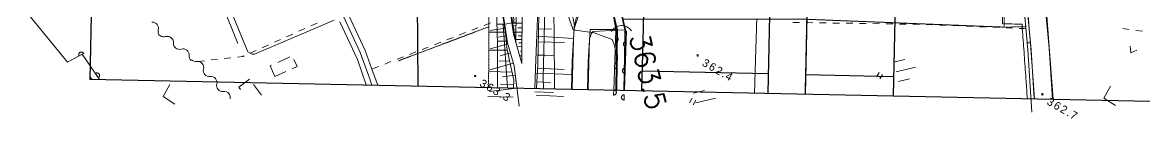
# Model space of a CAD drawing. Header units: millimetres. Extents: x 432273 to 1023813, y -32657 to 705940.
# Drawn here: x 432785 to 643010, y 196973 to 219158 of the extents above; entities that cross this region are included whole.
import ezdxf

# ---------------------------------------------------------------- set-up
doc = ezdxf.new("R2010")
doc.units = ezdxf.units.MM
doc.header["$LTSCALE"] = 100
for name, pattern in [('55107', [1.25, 0.75, -0.5]), ('561019', [1, 0.5, -0.5]), ('56301', [0.5, 0.25, -0.25]), ('56302', [2, 1.5, -0.5]), ('57103', [5.5, 5, -0.5]), ('SXF_一点短鎖線', [9.25, 6, -1.5, 0.25, -1.5])]:
    doc.linetypes.add(name, pattern=pattern)
doc.layers.get('Defpoints').update_dxf_attribs({"color": 153})
for name, color, linetype, lineweight in [('D-BGD', 7, 'Continuous', 13), ('D-BMK', 2, 'SXF_一点短鎖線', 13), ('D-BYP-STR2', 6, 'Continuous', 25), ('●予備設計_LP横断', 7, 'Continuous', 13)]:
    doc.layers.add(name, color=color, linetype=linetype, lineweight=lineweight)
doc.styles.add('BIGFONT', font='txt', dxfattribs={"height": 0.2, "bigfont": 'BIGFONT'})
doc.styles.add('Style-WORKING', font='WORKING.shx')
doc.linetypes.add('56111', pattern='A,1.25,[30,dgnlstyle-dm500.shx,S=0.004,R=0,X=0,Y=0],1.25', length=2.5)

# ---------------------------------------------------------------- blocks, each defined once
blk = doc.blocks.new('M6311')
at = {"layer": '●予備設計_LP横断', "linetype": 'Continuous', "lineweight": 9}
for p, q in [((-0.75, -1), (-0.75, 0)), ((0, -1), (0, 0))]:
    blk.add_line(p, q, dxfattribs=at)
blk = doc.blocks.new('M6313')
at = {"layer": '●予備設計_LP横断', "linetype": 'Continuous', "lineweight": 9, "flags": 128}
blk.add_lwpolyline([(-0.75, 0), (0, -1), (0.75, 0)], dxfattribs=at)
blk = doc.blocks.new('M7312')
at = {"layer": '●予備設計_LP横断', "linetype": 'Continuous', "lineweight": 20}
blk.add_circle((0, 0), 0.15, dxfattribs=at)
blk = doc.blocks.new('21311212131313131')
at = {"layer": 'D-BGD', "linetype": 'Continuous'}
for p, q in [((2817783.7446, -1346067.6676, 363552.9804), (2817933.7634, -1344827.349, 363548.9804)), ((2817810.7847, -1370383.5279, 363273.9804), (2817837.1943, -1369133.6829, 363286.9804)), ((2817756.2112, -1372882.2574, 363245.9804), (2817783.4979, -1371632.8926, 363259.9804)), ((2817701.1575, -1375381.864, 363218.9804), (2817728.4442, -1374132.4993, 363232.9804)), ((2817647.4611, -1377881.0737, 363191.9804), (2817673.8707, -1376631.2288, 363204.9804)), ((2817592.4074, -1380380.6803, 363163.9804), (2817620.1744, -1379130.4384, 363177.9804)), ((2817537.8339, -1382879.4098, 363136.9804), (2817565.1207, -1381630.0451, 363150.9804)), ((2817498.4371, -1387878.5715, 363114.9804), (2817491.7259, -1386628.8356, 363112.9804)), ((2826483.8625, -1390809.3015), (2825522.434, -1387184.3555)), ((2817512.7367, -1390378.5235, 363120.9804), (2817505.1484, -1389128.3074, 363117.9804)), ((2824671.8697, -1391289.1386), (2824134.3436, -1389259.7384)), ((2828297.2127, -1390329.0674), (2827758.8094, -1388299.187)), ((2817525.679, -1392878.8724, 363125.9804), (2817519.448, -1391628.2593, 363122.9804)), ((2817539.9786, -1395378.8244, 363130.9804), (2817533.2674, -1394129.0885, 363128.9804)), ((2817554.2782, -1397878.7763, 363136.9804), (2817546.6898, -1396628.5603, 363133.9804)), ((2817567.7006, -1400378.2481, 363141.9804), (2817560.9894, -1399128.5122, 363138.9804)), ((2817582.0002, -1402878.2001, 363146.9804), (2817575.289, -1401628.4642, 363144.9804)), ((2817595.8196, -1405379.0292, 363152.9804), (2817588.7114, -1404127.936, 363149.9804)), ((2817609.242, -1407878.501, 363157.9804), (2817602.5308, -1406628.7651, 363154.9804)), ((2817623.5416, -1410378.453, 363162.9804), (2817616.8304, -1409128.7171, 363160.9804)), ((2833115.5527, -1428196.2715), (2832154.1242, -1424571.3255)), ((2831303.5598, -1428676.1086), (2830766.0337, -1426646.7084)), ((2819671.6982, -1441673.0853), (2819776.0453, -1443269.2605)), ((2817108.4767, -1443975.0069), (2819776.0453, -1443269.2605)), ((2819636.6261, -1451314.5705, 363499.9804), (2813527.8002, -1449395.4193, 363559.9803)), ((2821230.1154, -1458254.4123), (2821486.513, -1451367.3553)), ((2828170.6404, -1458375.4818), (2828239.3774, -1451434.2267)), ((2822292.8624, -1457978.6686), (2822288.4144, -1453051.2679)), ((2827233.0044, -1457992.596), (2827368.2617, -1453039.0717)), ((2832298.2547, -1458132.0143), (2832439.3373, -1453022.0737)), ((2819831.563, -1457976.5068), (2819833.7248, -1455515.2074)), ((2824700.3337, -1458317.8296), (2824781.6615, -1454857.869)), ((2824750.1921, -1457967.2568), (2824752.3539, -1455505.9574)), ((2829750.0711, -1458059.4881), (2829816.9632, -1455542.4214)), ((2831649.8457, -1458418.6106), (2831684.2572, -1454943.6458)), ((2820490.8608, -1461062.1226), (2820511.7425, -1462544.2035)), ((2821229.9164, -1461044.895), (2821240.0368, -1461734.4583)), ((2821905.9062, -1461038.7444), (2821926.3382, -1462292.5714)), ((2822537.2055, -1461030.9293), (2822543.5475, -1461581.6195)), ((2823246.9426, -1461921.0827), (2823253.9159, -1461012.8695)), ((2824046.4335, -1461002.1082), (2824054.8225, -1461257.5091)), ((2824977.8241, -1460987.5685), (2824980.3877, -1461399.3857)), ((2818702.3559, -1462209.2983), (2818764.4944, -1462586.6869)), ((2818802.8714, -1461084.2861), (2818831.3098, -1462844.113)), ((2819302.2562, -1462220.2353), (2819408.8229, -1462868.2318)), ((2819675.9981, -1461072.0517), (2819690.7291, -1461878.1428)), ((2819902.1565, -1462231.1723), (2819947.3562, -1462497.0252)), ((2820501.9402, -1462223.4176), (2820576.4055, -1462676.2163)), ((2821101.6575, -1462205.0025), (2821133.9731, -1462363.3712)), ((2824441.4249, -1463133.6056), (2825023.4998, -1465048.3088)), ((2826356.1281, -1462551.5307), (2827687.0059, -1466951.0263)), ((2834391.6142, -1461284.4648, 366389.9802), (2826844.776, -1462408.621, 366389.9802)), ((2828032.5995, -1462756.7094), (2827990.9937, -1467134.1696)), ((2828622.5288, -1462139.1874), (2828971.615, -1464541.9646)), ((2830363.1472, -1462402.4008), (2830363.1557, -1464875.4154)), ((2831016.5344, -1461785.2993), (2831782.8328, -1466924.5584)), ((2832737.0735, -1462431.9323), (2832691.9561, -1467178.8502)), ((2819060.02, -1464446.2205), (2819090.9478, -1465873.2232)), ((2819837.2354, -1464192.8211), (2820341.3318, -1466999.6673)), ((2820547.2855, -1464201.3869), (2820613.7127, -1467267.8037)), ((2821243.0595, -1463936.3871), (2821521.6474, -1465468.3429)), ((2822243.555, -1463960.2773), (2822277.2103, -1465590.9336)), ((2822767.0759, -1463630.6521), (2823783.5141, -1466980.1822)), ((2823936.0782, -1463700.3512), (2824011.7646, -1467194.1924)), ((2825989.5235, -1463251.2929), (2825992.859, -1465196.3557)), ((2818899.9716, -1467008.6399, 363819.9803), (2819378.3384, -1468163.1657, 363846.9803)), ((2819856.7053, -1469317.6916, 363874.9803), (2820335.0721, -1470472.2175, 363901.9803)), ((2820813.4389, -1471626.7434, 363928.9803), (2821291.8058, -1472781.2692, 363955.9803)), ((2821770.1726, -1473935.7951, 363983.9803), (2822248.5395, -1475090.321, 364010.9803)), ((2822726.9063, -1476244.8469, 364037.9803), (2823205.2731, -1477399.3727, 364064.9803)), ((2823683.64, -1478553.8986, 364092.9803), (2824162.0068, -1479708.4245, 364119.9803)), ((2824640.3737, -1480862.9504, 364146.9803), (2825118.7405, -1482017.4762, 364174.9803)), ((2825597.1073, -1483172.0021, 364201.9803), (2826075.4742, -1484326.528, 364228.9803)), ((2826553.841, -1485481.0539, 364255.9803), (2827032.2079, -1486635.5797, 364283.9803)), ((2819606.1887, -1499475.9287, 364025.9803), (2820142.3776, -1500603.9665, 364054.9803)), ((2820678.9634, -1501733.3617, 364083.9803), (2821215.1522, -1502861.3996, 364112.9803)), ((2821751.738, -1503990.7947, 364141.9803), (2822287.9269, -1505118.8326, 364170.9803)), ((2827151.9384, -1506696.2574), (2826073.2541, -1504441.2894)), ((2828820.9985, -1505115.5592), (2829801.209, -1507154.7335)), ((2822824.5127, -1506248.2278, 364200.9803), (2823360.7015, -1507376.2656, 364229.9803)), ((2823897.2873, -1508505.6608, 364258.9803), (2824433.4762, -1509633.6986, 364287.9803)), ((2824970.062, -1510763.0938, 364316.9803), (2825506.2508, -1511891.1317, 364345.9803)), ((2831382.043, -1511139.2859), (2833344.8305, -1509590.5607)), ((2826025.5382, -1513268.7057, 364379.9803), (2826138.3011, -1513220.9926, 364379.9803)), ((2832356.0196, -1513550.1202), (2831949.7811, -1513871.5283)), ((2816820.8135, -1517175.5771, 364375.9803), (2823724.6756, -1514245.883, 364378.9803)), ((2826441.7996, -1515477.9694, 364382.9803), (2826608.2244, -1516717.0952, 364383.9803)), ((2826774.6492, -1517956.2209, 364384.9803), (2826941.5541, -1519194.4695, 364386.9803)), ((2827107.9789, -1520433.5952, 364387.9803), (2827274.4037, -1521672.721, 364389.9803))]:
    blk.add_line(p, q, dxfattribs=at)
at = {"layer": 'D-BGD', "linetype": '55107'}
for p, q in [((2820557.0598, -1366374.8558), (2815346.9609, -1366964.4292)), ((2820490.2127, -1365778.5024), (2820557.0598, -1366374.8558))]:
    blk.add_line(p, q, dxfattribs=at)
at = {"layer": 'D-BGD', "linetype": '56302'}
blk.add_line((2817155.9285, -1417130.2798), (2831012.6992, -1417266.4281), dxfattribs=at)
at = {"layer": 'D-BGD', "linetype": '56111'}
blk.add_line((2819671.6982, -1441673.0853), (2821382.6413, -1441671.4677), dxfattribs=at)
at = {"layer": 'D-BGD', "linetype": '56301'}
blk.add_line((2819624.3669, -1467288.917), (2826364.5258, -1484075.4919), dxfattribs=at)
at = {"layer": 'D-BGD', "linetype": '57103', "elevation": 362499.9804, "flags": 128}
blk.add_lwpolyline([(2831012.6992, -1366123.2899), (2830752.2493, -1366154.4276), (2817077.7037, -1367428.5261), (2817043.5489, -1371085.3121), (2800207.9036, -1371440.6141), (2799994.1847, -1372636.9406), (2776188.712, -1374016.162), (2775439.0128, -1371543.4193), (2750086.3378, -1373935.0471), (2749572.1162, -1368612.2934), (2767724.0888, -1366786.2815), (2768644.8509, -1365982.6091), (2769194.4264, -1364557.7199), (2768875.4727, -1347803.535), (2768180.9353, -1342708.1207), (2767141.3526, -1336662.8374), (2766760.6333, -1335953.0506), (2765614.9821, -1335693.5474), (2765578.7913, -1333389.9845), (2761377.2342, -1332830.7341), (2760777.9461, -1332519.762), (2760481.3032, -1332097.4398), (2760516.7091, -1322603.2023), (2758749.5119, -1322493.0815), (2758466.5756, -1330186.2156), (2758152.2307, -1332053.6601), (2757870.1753, -1333054.1114), (2757191.6182, -1334114.532), (2753108.7077, -1336605.9936), (2747273.5243, -1337889.6673), (2736108.5192, -1338723.7808), (2734122.6662, -1340795.6972), (2733859.6043, -1342319.5634), (2733114.1858, -1362394.5626), (2732547.413, -1363577.7402), (2730579.1033, -1364613.8452), (2728910.9854, -1365316.0896), (2727762.4303, -1365333.7295), (2726331.575, -1365048.6227), (2723144.6224, -1363237.8438), (2718074.1264, -1357543.567), (2715066.4632, -1354139.1209), (2712397.3067, -1349612.362), (2711122.4889, -1346026.762), (2709341.0676, -1344255.7988), (2708332.7143, -1343765.3507), (2706833.3742, -1343120.1219), (2704825.2364, -1342485.9281), (2701800.0816, -1342278.8343), (2694854.1425, -1342240.7748), (2692826.5406, -1342645.9009), (2691223.2868, -1343204.6683), (2688215.924, -1343889.7043), (2684776.2259, -1344947.9842), (2681195.4155, -1347319.8608), (2675268.4675, -1350370.5202), (2671310.4414, -1354074.9467), (2666753.1492, -1357924.4284), (2665147.7632, -1359513.7633), (2663987.5612, -1360468.9789), (2662795.2159, -1361097.6478), (2660669.8069, -1361425.2898), (2659029.8529, -1360878.6497), (2658044.7735, -1360460.2246), (2656538.5731, -1359290.2426), (2655578.5144, -1357695.3147), (2653179.7939, -1353453.4072), (2649363.7171, -1350330.3297), (2646086.6108, -1346722.5185), (2644548.623, -1345829.2648), (2639246.993, -1342387.7168), (2637490.1438, -1340413.5979), (2636977.8488, -1339160.6959), (2637145.5554, -1337469.4847), (2640167.9302, -1320784.2484), (2642105.7601, -1312948.2295), (2643536.402, -1309766.3628), (2647372.6459, -1303287.6772), (2647820.7291, -1301434.164), (2647826.4349, -1300571.9985), (2647644.2049, -1299805.3166), (2647324.3789, -1299512.8079), (2646435.8067, -1299134.674), (2644191.5378, -1299217.1216), (2631308.7427, -1304850.946), (2626711.1803, -1305960.5309), (2625121.1633, -1304854.1084), (2624541.5889, -1303497.1127), (2623950.9738, -1301739.6198), (2627616.8881, -1279538.9036), (2634115.1534, -1252099.7936), (2634700.6786, -1249716.1609), (2635003.7256, -1248296.2668), (2634878.7255, -1247002.2959), (2633658.7892, -1246256.9347)], dxfattribs=at)
at = {"layer": 'D-BGD', "linetype": 'Continuous', "extrusion": (0.000206125, 0.003292, 0.999995), "elevation": 359699.7856}
blk.add_lwpolyline([(2817376.0414, -1349703.5353), (2817411.3135, -1349705.744), (2817557.3702, -1348499.7306)], dxfattribs=at)
at = {"layer": 'D-BGD', "linetype": 'Continuous'}
for points in [[(2828355.1818, -1350584.8638), (2830616.1502, -1351796.3814), (2831979.6476, -1349624.3125)], [(2826517.1438, -1503661.6767), (2827824.2435, -1503039.9668), (2828279.8605, -1503988.2321)], [(2829801.209, -1507154.7335), (2827823.6982, -1508101.4386), (2827690.8419, -1507823.5012)], [(2831949.7811, -1513871.5283), (2830398.0915, -1511916.2384), (2830400.8894, -1511913.2099)], [(2831732.6253, -1526779.8674), (2833993.5938, -1527991.385), (2835357.0912, -1525819.3161)], [(2830624.0451, -1541785.2211), (2831012.6992, -1541470.5782)]]:
    blk.add_lwpolyline(points, dxfattribs=at)
at = {"layer": 'D-BGD', "linetype": 'Continuous', "flags": 128}
for points in [[(2808255.6049, -1363741.2987), (2821484.6796, -1362243.8535), (2831012.6992, -1361439.2398)], [(2831012.6992, -1364851.3285), (2821818.7, -1365627.9364), (2808638.1572, -1367120.0287)], [(2820557.0598, -1366374.8558), (2821878.3634, -1366224.9173), (2833560.1239, -1365238.2003)], [(2831012.6992, -1458410.7124), (2827189.6609, -1458363.3214), (2809848.735, -1458046.4207)], [(2816921.5165, -1442386.0479), (2819671.6982, -1441673.0853)], [(2819671.6982, -1441673.0853), (2821382.6413, -1441671.4677), (2831012.6992, -1441681.1286)], [(2817108.4767, -1443975.0069), (2819776.0453, -1443269.2605)], [(2819776.0453, -1443269.2605), (2820087.7654, -1447720.7518), (2820189.459, -1447814.0439), (2820245.7256, -1447865.3671), (2820515.7255, -1448017.7352), (2821516.3116, -1448368.2667)], [(2819776.0453, -1443269.2605), (2831012.6992, -1443281.0603)], [(2821516.3116, -1448368.2667), (2831012.6992, -1448462.2448)], [(2813260.185, -1449719.7526), (2816457.985, -1450698.5416), (2818996.3179, -1451263.872), (2819755.4908, -1451295.2786), (2821486.513, -1451367.3553)], [(2831012.6992, -1451461.69), (2821486.513, -1451367.3553)], [(2675409.1845, -1455844.0996), (2688337.1952, -1456506.3789), (2700530.3611, -1456832.499), (2713033.4077, -1457117.3522), (2726549.5033, -1457273.9033), (2744644.345, -1457511.029), (2760827.2583, -1457714.9881), (2777526.8056, -1457793.6381), (2792966.6555, -1458026.3111), (2809848.735, -1458046.4207), (2827189.6609, -1458363.3214), (2831012.6992, -1458410.7124)], [(2639639.5497, -1468532.3933), (2640945.0902, -1467363.7515), (2642625.4913, -1466091.372), (2644774.3111, -1465171.1855), (2648357.819, -1464168.8317), (2651041.9083, -1463776.5196), (2654124.6507, -1463326.5558), (2662736.4121, -1462075.1344), (2665508.036, -1461327.1685), (2668842.3741, -1460538.4016), (2671329.71, -1460057.76), (2673122.2216, -1459896.7293), (2675204.0431, -1459838.2157), (2688181.6102, -1460503.6832), (2700431.9964, -1460831.4868), (2712964.5719, -1461116.5447), (2726500.7782, -1461273.8448), (2744592.5082, -1461510.4072), (2760791.9403, -1461715.4289), (2777487.8958, -1461794.3927), (2792934.0522, -1462025.958), (2809809.8251, -1462047.1753), (2820120.0341, -1462235.1445), (2822425.1792, -1462164.3621)], [(2820120.0341, -1462235.1445), (2809809.8251, -1462047.1753), (2792934.0522, -1462025.958), (2777487.8958, -1461794.3927), (2760791.9403, -1461715.4289), (2744592.5082, -1461510.4072), (2726500.7782, -1461273.8448), (2712964.5719, -1461116.5447), (2700431.9964, -1460831.4868), (2688181.6102, -1460503.6832), (2675204.0431, -1459838.2157)], [(2797280.3929, -1465871.3963), (2804533.6635, -1464662.9128), (2804975.7778, -1464627.9133), (2811539.8735, -1464116.066), (2816109.3628, -1463411.787), (2818816.0403, -1462965.7183), (2820928.3109, -1462618.3434)], [(2797526.0197, -1467351.1068), (2804716.2245, -1466153.7003), (2805157.8585, -1466119.578), (2811713.0162, -1465607.3977), (2816345.9683, -1464893.3991), (2819057.595, -1464446.6197), (2821172.5804, -1464098.4509), (2823444.3857, -1463805.3502), (2825619.6447, -1463340.8323), (2829538.5868, -1462392.1433), (2831012.6992, -1462410.4812)], [(2820120.0341, -1462235.1445), (2822425.1792, -1462164.3621), (2820928.3109, -1462618.3434)], [(2829538.5868, -1462392.1433), (2825619.6447, -1463340.8323), (2823444.3857, -1463805.3502), (2821172.5804, -1464098.4509)], [(2831012.6992, -1462410.4812), (2829538.5868, -1462392.1433)], [(2821172.5804, -1464098.4509), (2819057.595, -1464446.6197), (2816345.9683, -1464893.3991), (2811713.0162, -1465607.3977), (2805157.8585, -1466119.578), (2804716.2245, -1466153.7003), (2797526.0197, -1467351.1068)]]:
    blk.add_lwpolyline(points, dxfattribs=at)
at = {"layer": 'D-BGD', "linetype": '56301', "flags": 128}
blk.add_lwpolyline([(2799574.2453, -1371007.0831), (2817686.371, -1370744.0736), (2817528.4318, -1366717.6393)], dxfattribs=at)
at = {"layer": 'D-BGD', "linetype": 'Continuous', "extrusion": (0.999717, -0.022404, 0.007979), "elevation": 2850612.5933}
blk.add_lwpolyline([(-1304406.8728, 340567.023), (-1303596.879, 340576.0233), (-1303168.3894, 340677.0265)], dxfattribs=at)
at = {"layer": 'D-BGD', "linetype": '56302', "flags": 128}
blk.add_lwpolyline([(2817650.8582, -1442197.057), (2816977.342, -1408070.6734), (2817686.371, -1370744.0736)], dxfattribs=at)
at = {"layer": 'D-BGD', "linetype": 'Continuous', "extrusion": (-0.549653, 0.002925, 0.835388), "elevation": -1249352.5975}
blk.add_lwpolyline([(1370364.7738, 2559405.8132), (1370322.7143, 2559405.8132), (1369114.806, 2559429.4642)], dxfattribs=at)
at = {"layer": 'D-BGD', "linetype": 'Continuous', "flags": 128}
for points, elevation in [([(2804722.025, -1455663.9627), (2820372.1769, -1455056.4108), (2831012.6992, -1454732.1713)], 363999.9803), ([(2831012.6992, -1456816.5634), (2828986.9218, -1456921.2074), (2805856.1044, -1456816.058)], 364999.9803), ([(2820454.1729, -1443169.6571), (2819763.6684, -1443169.0018), (2817062.6461, -1443883.7953)], 361999.9804), ([(2831012.6992, -1465412.1479), (2822871.0537, -1465573.1969), (2805227.5275, -1466435.8867)], 363999.9803), ([(2813751.5716, -1462889.43), (2818746.4096, -1462624.3497), (2819127.0583, -1464636.2716), (2831012.6992, -1463542.8369)], 364999.9803), ([(2816960.5603, -1442479.2444), (2819684.0751, -1441773.344), (2821382.4882, -1441771.7073), (2831012.6992, -1441780.9535)], 361999.9804), ([(2586337.5759, -1445380.2881), (2591770.4628, -1446174.6997), (2592310.5974, -1444457.0818), (2605362.2872, -1446076.2975), (2620558.3775, -1448624.3298), (2625893.7405, -1449573.9802), (2629732.1911, -1450065.557), (2638268.6217, -1450272.0472), (2652788.4917, -1450729.5734), (2664931.3799, -1451420.3428), (2675771.0474, -1451499.144), (2683597.3161, -1451511.8116), (2702966.2352, -1451533.2441), (2719894.8684, -1451589.0993), (2737159.1071, -1451429.664), (2756824.0683, -1452057.776), (2779186.2686, -1453142.1229), (2797791.361, -1453305.1671), (2815815.4097, -1452655.3497), (2817769.9832, -1452252.4265), (2819896.0618, -1451486.2362), (2820356.2521, -1447505.1992), (2821533.6817, -1444152.7936)], 362999.9804), ([(2831012.6992, -1443081.2658), (2825964.475, -1443075.0372), (2824986.6588, -1443074.4221), (2823516.4297, -1443173.6143), (2820905.2511, -1443170.3458), (2820454.1729, -1443169.6571)], 361999.9804), ([(2821533.6817, -1444152.7936), (2822635.0976, -1443646.4924), (2824986.5057, -1443174.6617), (2825964.3219, -1443175.2768), (2831012.6992, -1443181.1356)], 362999.9804)]:
    blk.add_lwpolyline(points, dxfattribs=dict(at, elevation=elevation))
at = {"layer": 'D-BGD', "linetype": '561019', "flags": 128}
for points in [[(2583497.0741, -1440119.0268), (2584519.838, -1440318.6738), (2586730.5986, -1440751.4205), (2596831.8476, -1442416.4908), (2608916.7292, -1445397.7633), (2616031.5602, -1446993.2297), (2629734.6801, -1448749.0352), (2647949.1345, -1449835.9879), (2656575.1457, -1450280.7642), (2672415.5186, -1450537.7519), (2688831.2457, -1450943.2643), (2712825.628, -1450607.9907), (2735988.0644, -1450128.5093), (2751772.1621, -1451019.3323), (2760521.6419, -1451513.4593), (2777307.8237, -1452714.5924), (2792439.1244, -1452952.7799), (2804939.8504, -1452771.2271), (2813316.3148, -1452526.4736), (2817740.021, -1451542.8807), (2818996.3179, -1451263.872), (2819755.4908, -1451295.2786), (2821486.513, -1451367.3553), (2831012.6992, -1451461.69)], [(2822425.1792, -1462164.3621), (2820928.3109, -1462618.3434), (2818816.0403, -1462965.7183), (2816109.3628, -1463411.787), (2811539.8735, -1464116.066), (2804975.7778, -1464627.9133), (2804533.6635, -1464662.9128), (2797280.3929, -1465871.3963), (2794929.6572, -1466373.2361), (2763607.1317, -1466827.1697), (2746733.2957, -1467366.7717), (2742012.6416, -1467239.2922), (2723664.8048, -1466741.6834), (2699883.0959, -1466617.663), (2677736.0264, -1465921.2757), (2662349.4539, -1465868.2538), (2652684.6067, -1466027.8795), (2648752.3111, -1466313.7362), (2645871.4626, -1466726.0193), (2644164.3831, -1467176.6469), (2642905.5848, -1467787.1775), (2640393.7132, -1469178.9584), (2640035.9195, -1468872.5051), (2639639.5497, -1468532.3933)], [(2831012.6992, -1467162.8896), (2827151.0619, -1467126.1864), (2815800.7611, -1467372.0658), (2797520.7672, -1468020.854), (2797521.8166, -1467908.5647), (2797526.0197, -1467351.1068)]]:
    blk.add_lwpolyline(points, dxfattribs=at)
at = {"layer": 'D-BGD', "linetype": 'Continuous', "extrusion": (-0.012093, -0.995787, 0.090898), "elevation": 1434355.4988}
blk.add_lwpolyline([(2837147.2524, 234068.6655), (2848310.5544, 233951.4996)], dxfattribs=at)
blk.add_lwpolyline([(2837147.2524, 234068.6655), (2848310.5544, 233951.4996)], dxfattribs=at)
at = {"layer": 'D-BGD', "linetype": '56111'}
for points in [[(2821382.6413, -1441671.4677), (2831012.6992, -1441681.1286)], [(2831012.6992, -1443281.0052), (2825964.1689, -1443275.5164), (2819776.0453, -1443269.2605)]]:
    blk.add_lwpolyline(points, dxfattribs=at)
at = {"layer": 'D-BGD', "linetype": 'Continuous'}
for points, elevation in [([(2822849.9825, -1441529.6533), (2821850.2372, -1441517.0334), (2821851.2876, -1441560.9299), (2821856.4099, -1441603.6354), (2821865.1242, -1441646.0271), (2821877.4303, -1441688.1051), (2821894.2886, -1441728.1151), (2821913.8617, -1441767.3311), (2821936.6297, -1441804.876), (2821962.6758, -1441838.5152), (2821991.8336, -1441872.7179), (2822023.8726, -1441901.6576), (2822057.749, -1441929.3232), (2822094.0265, -1441952.6029), (2822133.1019, -1441972.8542), (2822173.1376, -1441991.3511), (2822214.6972, -1442004.9821), (2822256.4232, -1442014.144), (2822299.5898, -1442020.6744), (2822343.8, -1442023.216), (2822387.6964, -1442022.1657), (2822430.8821, -1442016.1662), (2822472.7937, -1442008.3291), (2822515.3519, -1441995.1458), (2822554.8816, -1441979.1646), (2822594.0976, -1441959.5915), (2822631.6425, -1441936.8235), (2822665.762, -1441909.9003), (2822699.4844, -1441881.6196), (2822728.9043, -1441848.7035), (2822756.0897, -1441815.7042), (2822779.8496, -1441778.5496), (2822800.1009, -1441739.4742), (2822818.1177, -1441700.3156), (2822830.8715, -1441658.2758), (2822840.9105, -1441617.03), (2822847.441, -1441573.8635), (2822849.9825, -1441529.6533)], 363453.9804), ([(2827849.5029, -1441595.4673), (2826848.8804, -1441582.3672), (2826851.2881, -1441625.8667), (2826855.9303, -1441669.4494), (2826864.6445, -1441711.8411), (2826876.9506, -1441753.9192), (2826893.809, -1441793.9291), (2826913.3821, -1441833.1451), (2826935.2729, -1441870.2098), (2826962.1962, -1441904.3292), (2826990.4768, -1441938.0517), (2827023.3929, -1441967.4716), (2827057.2694, -1441995.1372), (2827093.5469, -1442018.4169), (2827132.6222, -1442038.6682), (2827171.7808, -1442056.685), (2827213.8206, -1442069.4387), (2827255.9436, -1442079.958), (2827298.233, -1442086.0082), (2827342.4432, -1442088.5498), (2827386.3396, -1442087.4995), (2827429.5253, -1442081.5), (2827471.9171, -1442072.7857), (2827513.9951, -1442060.4796), (2827554.402, -1442044.9786), (2827593.618, -1442025.4055), (2827631.1629, -1442002.6375), (2827665.2823, -1441975.7143), (2827699.0048, -1441947.4336), (2827728.4247, -1441914.5175), (2827755.6101, -1441881.5182), (2827779.37, -1441844.3636), (2827799.6213, -1441805.2882), (2827816.7609, -1441765.6494), (2827830.3918, -1441724.0899), (2827840.0339, -1441681.4867), (2827846.9613, -1441639.6775), (2827849.5029, -1441595.4673)], 363401.9804), ([(2832848.1461, -1441660.8011), (2831848.881, -1441647.3041), (2831849.9313, -1441691.2005), (2831855.9308, -1441734.3862), (2831863.7679, -1441776.2978), (2831876.9512, -1441818.856), (2831892.4522, -1441859.2629), (2831912.0253, -1441898.4789), (2831934.7933, -1441936.0238), (2831961.7165, -1441970.1432), (2831989.9972, -1442003.8657), (2832022.9133, -1442033.2856), (2832055.9126, -1442060.471), (2832093.0672, -1442084.2309), (2832132.1426, -1442104.4822), (2832171.7814, -1442121.6218), (2832213.3409, -1442135.2527), (2832255.0669, -1442144.4147), (2832297.7533, -1442151.8222), (2832341.9635, -1442154.3638), (2832386.3401, -1442152.4363), (2832429.0457, -1442147.314), (2832471.4374, -1442138.5997), (2832513.5154, -1442126.2936), (2832553.5254, -1442109.4353), (2832592.7414, -1442089.8622), (2832629.8061, -1442067.9713), (2832664.8027, -1442041.5283), (2832697.648, -1442012.7674), (2832727.0679, -1441979.8513), (2832754.7334, -1441945.9749), (2832778.0132, -1441909.6974), (2832799.1416, -1441871.1022), (2832816.2812, -1441831.4634), (2832829.9122, -1441789.9039), (2832839.5543, -1441747.3007), (2832845.6045, -1441705.0113), (2832848.1461, -1441660.8011)], 363348.9804), ([(2820957.2553, -1443504.3451), (2821957.8777, -1443517.4452), (2821955.9503, -1443473.0685), (2821950.8279, -1443430.363), (2821942.1137, -1443387.9712), (2821929.8076, -1443345.8932), (2821912.9492, -1443305.8833), (2821893.3761, -1443266.6673), (2821871.4853, -1443229.6026), (2821844.562, -1443195.4831), (2821816.2814, -1443161.7607), (2821783.3653, -1443132.3408), (2821749.4888, -1443104.6752), (2821713.2113, -1443081.3955), (2821674.136, -1443061.1442), (2821634.9773, -1443043.1274), (2821592.5406, -1443029.0163), (2821550.8146, -1443019.8544), (2821507.648, -1443013.324), (2821464.315, -1443011.2626), (2821420.4186, -1443012.3129), (2821376.3557, -1443017.8322), (2821335.3213, -1443026.1495), (2821292.7631, -1443039.3328), (2821252.3562, -1443054.8338), (2821213.1402, -1443074.4069), (2821175.5953, -1443097.1749), (2821141.4759, -1443124.0981), (2821107.7534, -1443152.3788), (2821078.3335, -1443185.2949), (2821051.1481, -1443218.2942), (2821027.3882, -1443255.4488), (2821007.1369, -1443294.5242), (2820989.9973, -1443334.163), (2820976.3664, -1443375.7225), (2820967.2044, -1443417.4485), (2820959.7969, -1443460.1349), (2820957.2553, -1443504.3451)], 363462.9804), ([(2825957.2558, -1443569.2819), (2826956.5209, -1443582.779), (2826955.4706, -1443538.8825), (2826949.9513, -1443494.8197), (2826940.7569, -1443453.3051), (2826928.4507, -1443411.227), (2826912.9497, -1443370.8201), (2826893.3766, -1443331.6041), (2826870.6087, -1443294.0593), (2826843.6854, -1443259.9398), (2826815.4048, -1443226.2173), (2826782.4887, -1443196.7974), (2826749.4893, -1443169.6121), (2826712.3347, -1443145.8521), (2826673.2593, -1443125.6008), (2826633.6205, -1443108.4612), (2826592.061, -1443094.8303), (2826550.335, -1443085.6684), (2826507.6486, -1443078.2608), (2826463.4384, -1443075.7192), (2826419.0618, -1443077.6467), (2826376.3563, -1443082.7691), (2826333.9645, -1443091.4833), (2826291.8865, -1443103.7894), (2826251.8766, -1443120.6478), (2826211.7834, -1443139.7407), (2826175.5959, -1443162.1117), (2826140.5992, -1443188.5548), (2826107.7539, -1443217.3156), (2826078.334, -1443250.2317), (2826050.6685, -1443284.1082), (2826027.3887, -1443320.3856), (2826006.2603, -1443358.9808), (2825989.1207, -1443398.6196), (2825975.4897, -1443440.1792), (2825965.8476, -1443482.7823), (2825959.3172, -1443525.9489), (2825957.2558, -1443569.2819)], 363410.9804), ([(2830955.899, -1443634.6158), (2831955.6443, -1443647.2356), (2831954.594, -1443603.3392), (2831949.4717, -1443560.6337), (2831940.7574, -1443518.2419), (2831928.4513, -1443476.1639), (2831911.5929, -1443436.154), (2831892.0198, -1443396.938), (2831869.2519, -1443359.3931), (2831843.6859, -1443324.8766), (2831814.048, -1443291.5511), (2831782.009, -1443262.6114), (2831748.1325, -1443234.9459), (2831711.8551, -1443211.6661), (2831673.2599, -1443190.5377), (2831632.7439, -1443172.9179), (2831591.1844, -1443159.2869), (2831549.4584, -1443150.125), (2831506.2918, -1443143.5946), (2831462.0816, -1443141.053), (2831418.1852, -1443142.1033), (2831375.4797, -1443147.2257), (2831333.0879, -1443155.94), (2831291.0099, -1443168.2461), (2831250.9999, -1443185.1044), (2831211.7839, -1443204.6775), (2831174.2391, -1443227.4455), (2831140.5998, -1443253.4916), (2831106.3971, -1443282.6494), (2831077.4574, -1443314.6884), (2831049.7919, -1443348.5648), (2831026.5121, -1443384.8423), (2831006.2608, -1443423.9177), (2830987.7639, -1443463.9534), (2830975.0101, -1443505.9932), (2830964.971, -1443547.239), (2830958.4406, -1443590.4056), (2830955.899, -1443634.6158)], 363358.9804), ([(2829911.4573, -1540796.0572), (2830719.7026, -1540206.7861), (2830692.7793, -1540172.6667), (2830661.7008, -1540141.9726), (2830630.539, -1540113.5131), (2830594.8249, -1540087.1217), (2830558.0673, -1540064.7191), (2830518.9919, -1540044.4678), (2830478.8729, -1540028.2054), (2830436.353, -1540016.3288), (2830393.7498, -1540006.6867), (2830350.0198, -1540003.268), (2830306.6868, -1540001.2066), (2830262.7072, -1540004.4914), (2830219.0413, -1540011.3681), (2830177.5267, -1540020.5625), (2830135.3654, -1540035.1032), (2830096.2327, -1540052.4417), (2830058.771, -1540072.9752), (2830021.6231, -1540097.1005), (2829987.0234, -1540124.901), (2829955.9324, -1540154.6222), (2829926.9927, -1540186.6611), (2829900.6013, -1540222.3751), (2829878.1987, -1540259.1328), (2829858.8246, -1540298.6884), (2829842.5622, -1540338.8073), (2829830.6856, -1540381.3273), (2829821.0435, -1540423.9305), (2829816.7476, -1540467.1802), (2829815.5633, -1540510.9935), (2829817.971, -1540554.4929), (2829825.3279, -1540597.2817), (2829834.9193, -1540640.1536), (2829849.0629, -1540680.9575), (2829866.7985, -1540721.4476), (2829887.3319, -1540758.9093), (2829911.4573, -1540796.0572)], 367601.9801), ([(2826703.3293, -1543915.7524), (2826205.289, -1543049.1465), (2826167.7441, -1543071.9145), (2826133.6246, -1543098.8378), (2826101.6565, -1543128.0788), (2826071.8396, -1543159.6376), (2826045.9284, -1543194.4744), (2826022.1685, -1543231.629), (2826001.04, -1543270.2242), (2825984.7776, -1543310.3432), (2825971.1466, -1543351.9028), (2825962.3817, -1543394.9861), (2825955.8513, -1543438.1527), (2825953.7899, -1543481.4857), (2825956.1975, -1543524.9852), (2825962.1971, -1543568.1709), (2825971.7885, -1543611.0429), (2825984.5748, -1543652.2437), (2826000.556, -1543691.7735), (2826021.0062, -1543731.4696), (2826044.2544, -1543768.1374), (2826070.6975, -1543803.134), (2826099.9385, -1543835.1021), (2826131.4973, -1543864.919), (2826166.3341, -1543890.8302), (2826203.4888, -1543914.5902), (2826242.0839, -1543935.7186), (2826282.6831, -1543951.1039), (2826323.7625, -1543965.612), (2826366.8458, -1543974.3769), (2826410.0124, -1543980.9074), (2826453.8256, -1543982.0916), (2826497.3251, -1543979.6839), (2826540.0306, -1543974.5615), (2826582.9026, -1543964.9701), (2826624.1034, -1543952.1838), (2826664.9905, -1543935.8057), (2826703.3293, -1543915.7524)], 367649.9801)]:
    blk.add_lwpolyline(points, close=True, dxfattribs=dict(at, elevation=elevation))
at = {"layer": 'D-BGD', "linetype": 'Continuous', "extrusion": (-0.012215, -0.997363, 0.07154), "elevation": 1431243.0997}
blk.add_lwpolyline([(2848479.3607, 261641.9541), (2837281.8912, 261759.0628)], dxfattribs=at)
blk.add_lwpolyline([(2848479.3607, 261641.9541), (2837281.8912, 261759.0628)], dxfattribs=at)
at = {"layer": 'D-BGD', "linetype": 'Continuous', "extrusion": (0.923812, 0.382844, 0.001153), "elevation": 2042916.8505}
blk.add_lwpolyline([(-2456936.3468, 361956.3001), (-2457806.237, 361975.3001), (-2458179.6496, 362040.3001)], dxfattribs=at)
at = {"layer": 'D-BGD', "linetype": 'Continuous', "elevation": 363999.9803}
for points in [[(2802787.0642, -1522098.3836), (2825272.9799, -1512302.6686), (2825498.6701, -1511890.4018), (2825678.0055, -1511521.161), (2825686.7102, -1511047.1101), (2818986.1385, -1496297.7946)], [(2819303.8304, -1495217.6688), (2826307.5829, -1491732.7379), (2831012.6992, -1490013.2148)]]:
    blk.add_lwpolyline(points, dxfattribs=at)
at = {"layer": 'D-BGD', "linetype": 'Continuous', "extrusion": (-0.069859, -0.008388, 0.997522), "elevation": 178738.1348}
blk.add_lwpolyline([(1839123.066, 2644654.4921), (1839333.4826, 2644725.5545), (1840361.2296, 2644739.7669)], dxfattribs=at)
at = {"layer": 'D-BGD', "linetype": 'Continuous'}
for points in [[(2831012.6992, -1361294.8218, 363456.4943), (2820369.5018, -1362302.566, 363569.9803), (2812055.3704, -1363120.6812, 363529.9804)], [(2800515.1049, -1367770.2785, 363469.9804), (2817902.4631, -1366059.3889, 363549.9804), (2820696.1854, -1365787.516, 363569.9803), (2831012.6992, -1364812.4569, 363460.6676)], [(2831012.6992, -1458098.4189, 366391.701), (2826446.121, -1457972.2405, 366389.9802), (2792271.9507, -1458006.2559, 366449.9802), (2749817.7025, -1457463.381, 366559.9802), (2707175.5385, -1457159.6455, 366659.9802), (2673222.5721, -1456060.714, 366369.9802), (2663631.2354, -1455484.2159, 366509.9802), (2633029.1575, -1455615.4653, 366339.9802), (2629159.9104, -1454124.3163, 366479.9802), (2624639.5155, -1452573.1146, 366199.9802), (2621279.4727, -1451588.7307, 365789.9802), (2605031.1069, -1447470.5301, 364589.9803), (2593155.4244, -1444423.6549, 364049.9803), (2588049.4439, -1442734.288, 363589.9803), (2585098.2722, -1441586.1223, 363159.9804), (2583996.7578, -1440641.1007, 362899.9804), (2583734.8236, -1440224.0989, 363109.9804), (2583698.0057, -1439770.7289, 362839.9804)], [(2819752.9435, -1448311.5438, 363499.9804), (2819641.3801, -1443496.5099, 363489.9804), (2817149.0309, -1443967.5668, 363509.9804), (2813572.2801, -1446398.6677, 363559.9803), (2791054.8649, -1445985.1958, 363479.9804)], [(2831012.6992, -1448563.3551, 363683.7178), (2825826.0324, -1448546.6752, 363699.9803), (2819752.9435, -1448311.5438, 363499.9804)], [(2819636.6261, -1451314.5705, 363499.9804), (2825767.979, -1451547.3966, 363699.9803), (2831012.6992, -1451564.8862, 363683.5932)], [(2831012.6992, -1458098.4189, 366391.701), (2826446.121, -1457972.2405, 366389.9802), (2792271.9507, -1458006.2559, 366449.9802)], [(2641837.1979, -1466889.9322, 363939.9803), (2643102.4176, -1466203.1142, 364179.9803), (2644732.9084, -1465682.0581, 364149.9803), (2646881.4995, -1465068.4168, 364379.9803), (2661188.4837, -1462674.4494, 365759.9802), (2663481.3907, -1462151.2123, 365859.9802), (2673056.8294, -1459549.7007, 366369.9802), (2707103.1462, -1460665.5345, 366659.9802), (2749781.2289, -1460966.1325, 366559.9802), (2792226.7055, -1461504.2055, 366449.9802), (2826410.4127, -1460973.7941, 366389.9802)], [(2673056.8294, -1459549.7007, 366369.9802), (2707103.1462, -1460665.5345, 366659.9802), (2749781.2289, -1460966.1325, 366559.9802), (2792226.7055, -1461504.2055, 366449.9802), (2826410.4127, -1460973.7941, 366389.9802)], [(2826410.4127, -1460973.7941, 366389.9802), (2822205.7487, -1462240.3243, 366179.9802), (2817375.9934, -1463107.6543, 365689.9802), (2800289.817, -1465143.0273, 364399.9803), (2797362.2819, -1465763.4602, 364039.9803), (2794626.5078, -1466762.4795, 363529.9804)], [(2796321.7385, -1467747.5138, 363779.9803), (2797778.2697, -1467211.0285, 364039.9803), (2800534.1506, -1466633.4302, 364399.9803), (2817602.7837, -1464588.4533, 365689.9802), (2822558.6707, -1463698.9695, 366179.9802), (2826844.776, -1462408.621, 366389.9802), (2831012.6992, -1461787.7787, 366389.9802)], [(2826844.776, -1462408.621, 366389.9802), (2822558.6707, -1463698.9695, 366179.9802), (2817602.7837, -1464588.4533, 365689.9802), (2800534.1506, -1466633.4302, 364399.9803), (2797778.2697, -1467211.0285, 364039.9803), (2796321.7385, -1467747.5138, 363779.9803)], [(2802252.2527, -1501250.7163, 364039.9803), (2816983.1258, -1494084.0332, 363909.9803), (2824577.8397, -1490352.5973, 364339.9803), (2828019.6298, -1489021.8534, 364409.9803), (2829686.2307, -1488372.3603, 364439.9803), (2831012.6992, -1487865.3649, 364437.6211)], [(2802679.4418, -1502157.1982, 364039.9803), (2817460.6394, -1494961.0626, 363909.9803), (2824973.0798, -1491275.7903, 364339.9803), (2830049.5217, -1489312.2643, 364439.9803), (2831012.6992, -1488944.124, 364438.2673)], [(2831012.6992, -1539994.3641, 367593.4016), (2826385.1792, -1543361.9524, 367649.9801), (2827944.4926, -1546073.8412, 367639.9801), (2817750.0846, -1554720.7207, 367489.9801)]]:
    blk.add_polyline3d(points, dxfattribs=at)
for centre, radius, start, end in [((2821056.2172, -1442381.4859), 2165.0475, 123.513229202, 243.514684758), ((2833913.4229, -1516558.5437, 364135.7003), 1129.8439, 76.789462004, 189.028678671), ((2831684.9856, -1516912.6901, 364248.5463), 1127.9689, 256.738709176, 312.909070288), ((2831683.7417, -1516913.8463, 364135.7003), 1127.9689, 312.909070288, 9.079431398), ((2828938.354, -1519465.828, 364248.5463), 1127.9689, 312.909070288, 9.079431398), ((2831168.0352, -1519110.5254, 364248.5463), 1129.8439, 76.789462004, 189.028678671), ((2826192.9663, -1522017.8097, 364361.3923), 1127.9689, 312.909070288, 9.079431398), ((2828422.6475, -1521662.5071, 364361.3923), 1129.8439, 76.789462004, 189.028678671), ((2828939.5979, -1519464.6718, 364361.3923), 1127.9689, 256.738709176, 312.909070288), ((2826095.5226, -1524449.175, 364240.8849), 1129.8439, 86.372039471, 198.611256137), ((2826239.3886, -1522195.9505, 364240.8849), 1127.9689, 266.321286672, 322.491647783), ((2823959.339, -1525166.4722, 364041.2027), 1127.9689, 266.321286672, 322.491647783), ((2823956.0997, -1525170.6925, 364240.8849), 1127.9689, 322.491647783, 18.662008894), ((2821676.0501, -1528141.2143, 364041.2027), 1127.9689, 322.491647783, 18.662008894), ((2823815.473, -1527419.6967, 364041.2027), 1129.8439, 86.372039471, 198.611256137), ((2821216.1293, -1530273.2636, 363934.3615), 1129.8439, 74.211858882, 186.451075549), ((2821831.3988, -1528100.9005, 363934.3615), 1127.9689, 254.161106124, 310.331467235)]:
    blk.add_arc(centre, radius, start, end, dxfattribs=at)
at = {"layer": 'D-BMK'}
blk.add_lwpolyline([(2589189.5631, -1230709.1702), (2589872.5778, -1263509.1193, -0.0787115282), (2585621.508, -1294509.7547), (2564331.8799, -1364983.0527, 0.4549504243), (2585573.9279, -1398823.3893), (2633953.1706, -1406448.3262, 0.0389360191), (2649456.1269, -1407667.6426), (2831012.6992, -1407786.7943)], format="xyb", dxfattribs=at)
at = {"layer": 'D-BYP-STR2'}
for p, q in [((2827341.2385, -1407784.3848), (2827352.0737, -1391274.3883)), ((2827321.14, -1438409.3782), (2827336.6446, -1414784.3832))]:
    blk.add_line(p, q, dxfattribs=at)
at = {"layer": 'D-BYP-STR2', "flags": 128}
for points in [[(2582191.0803, -1230854.9042), (2582874.095, -1263654.8532, -0.0787115282), (2578920.6001, -1292485.4442), (2557630.972, -1362958.7422, 0.4549504243), (2584484.1271, -1405738.0357), (2632863.3697, -1413362.9725, 0.0389360191), (2649451.533, -1414667.6411), (2831012.6992, -1414786.7958)], [(2589189.5631, -1230709.1702), (2589872.5778, -1263509.1193, -0.0787115282), (2585621.508, -1294509.7547), (2564331.8799, -1364983.0527, 0.4549504243), (2585573.9279, -1398823.3893), (2633953.1706, -1406448.3262, 0.0389360191), (2649456.1269, -1407667.6426), (2831012.6992, -1407786.7943)], [(2594735.5442, -1321431.3572), (2580136.4499, -1369757.5336, 0.4549504243), (2588144.3012, -1382514.702), (2636523.5438, -1390139.6389, 0.0389360191), (2649466.9621, -1391157.6462), (2831012.6992, -1391276.7907)]]:
    blk.add_lwpolyline(points, format="xyb", dxfattribs=at)
at = {"layer": 'D-BYP-STR2', "linetype": 'Continuous', "flags": 128}
blk.add_lwpolyline([(2573926.9231, -1428882.5824), (2597776.4436, -1429927.4114), (2617146.7865, -1435488.913), (2639430.4217, -1438253.3281), (2661804.7366, -1436594.7482), (2681790.1465, -1436913.869), (2701804.728, -1439026.9994), (2721788.7597, -1439040.1197), (2741788.7554, -1439053.2453), (2761789.4402, -1438016.3711), (2781789.4654, -1437984.4966), (2801804.7064, -1438392.6272), (2821789.1976, -1438405.7477), (2831012.6992, -1438411.8008)], dxfattribs=at)
at = {"layer": 'Defpoints'}
blk.add_lwpolyline([(2358657.0594, -1541785.2211), (2831012.6992, -1541785.2211), (2831012.6992, -987785.2211), (2358657.0594, -987785.2211)], close=True, dxfattribs=at)
at = {"layer": 'Defpoints', "linetype": 'Continuous', "flags": 128}
blk.add_lwpolyline([(2831012.6992, -1480293.6013), (2759978.2476, -1482337.8919), (2358657.0594, -1420929.323)], dxfattribs=at)
at = {"layer": 'D-BGD', "linetype": 'Continuous', "lineweight": 9, "xscale": 1000, "yscale": 1000, "zscale": 1000, "rotation": 61.30205960440028}
for name, p in [('M6313', (2821107.0325, -1346452.7911)), ('M6311', (2827018.7476, -1393366.2337)), ('M6311', (2832593.1239, -1428248.866))]:
    blk.add_blockref(name, p, dxfattribs=at)
at = {"layer": 'D-BGD', "linetype": 'Continuous', "lineweight": 20, "xscale": 1000, "yscale": 1000, "zscale": 1000, "rotation": 61.30205960440028}
for p in [(2830139.5579, -1363331.4538, 362693.9804), (2824196.9687, -1428061.0258, 362409.9804), (2828907.5496, -1469650.7458, 363294.9804)]:
    blk.add_blockref('M7312', p, dxfattribs=at)
at = {"layer": 'D-BGD', "linetype": 'Continuous', "style": 'BIGFONT'}
blk.add_text('363.5', height=3749.9998, rotation=14.862356431, dxfattribs=at).set_placement((2820917.5754, -1440952.8777))
at = {"layer": 'D-BGD', "linetype": 'Continuous', "char_height": 1499.999919, "attachment_point": 7, "rotation": 61.302059604, "line_spacing_factor": 0.722892, "style": 'Style-WORKING'}
for s, insert in [('\\T1.284;362.7', (2831952.8201, -1362614.0436, 362693.9804)), ('\\T1.281;362.4', (2826010.2309, -1427343.6156, 362409.9804)), ('\\T1.284;363.3', (2830720.8118, -1468933.3356, 363294.9804))]:
    blk.add_mtext(s, dxfattribs=dict(at, insert=insert))

msp = doc.modelspace()

# ---------------------------------------------------------------- block references
at = {"layer": 'D-BGD', "linetype": '56301', "rotation": 268.807065034117}
msp.add_blockref('21311212131313131', (2045832.1, 3006806.9, 354000), dxfattribs=at)

doc.saveas('drawing.dxf')
